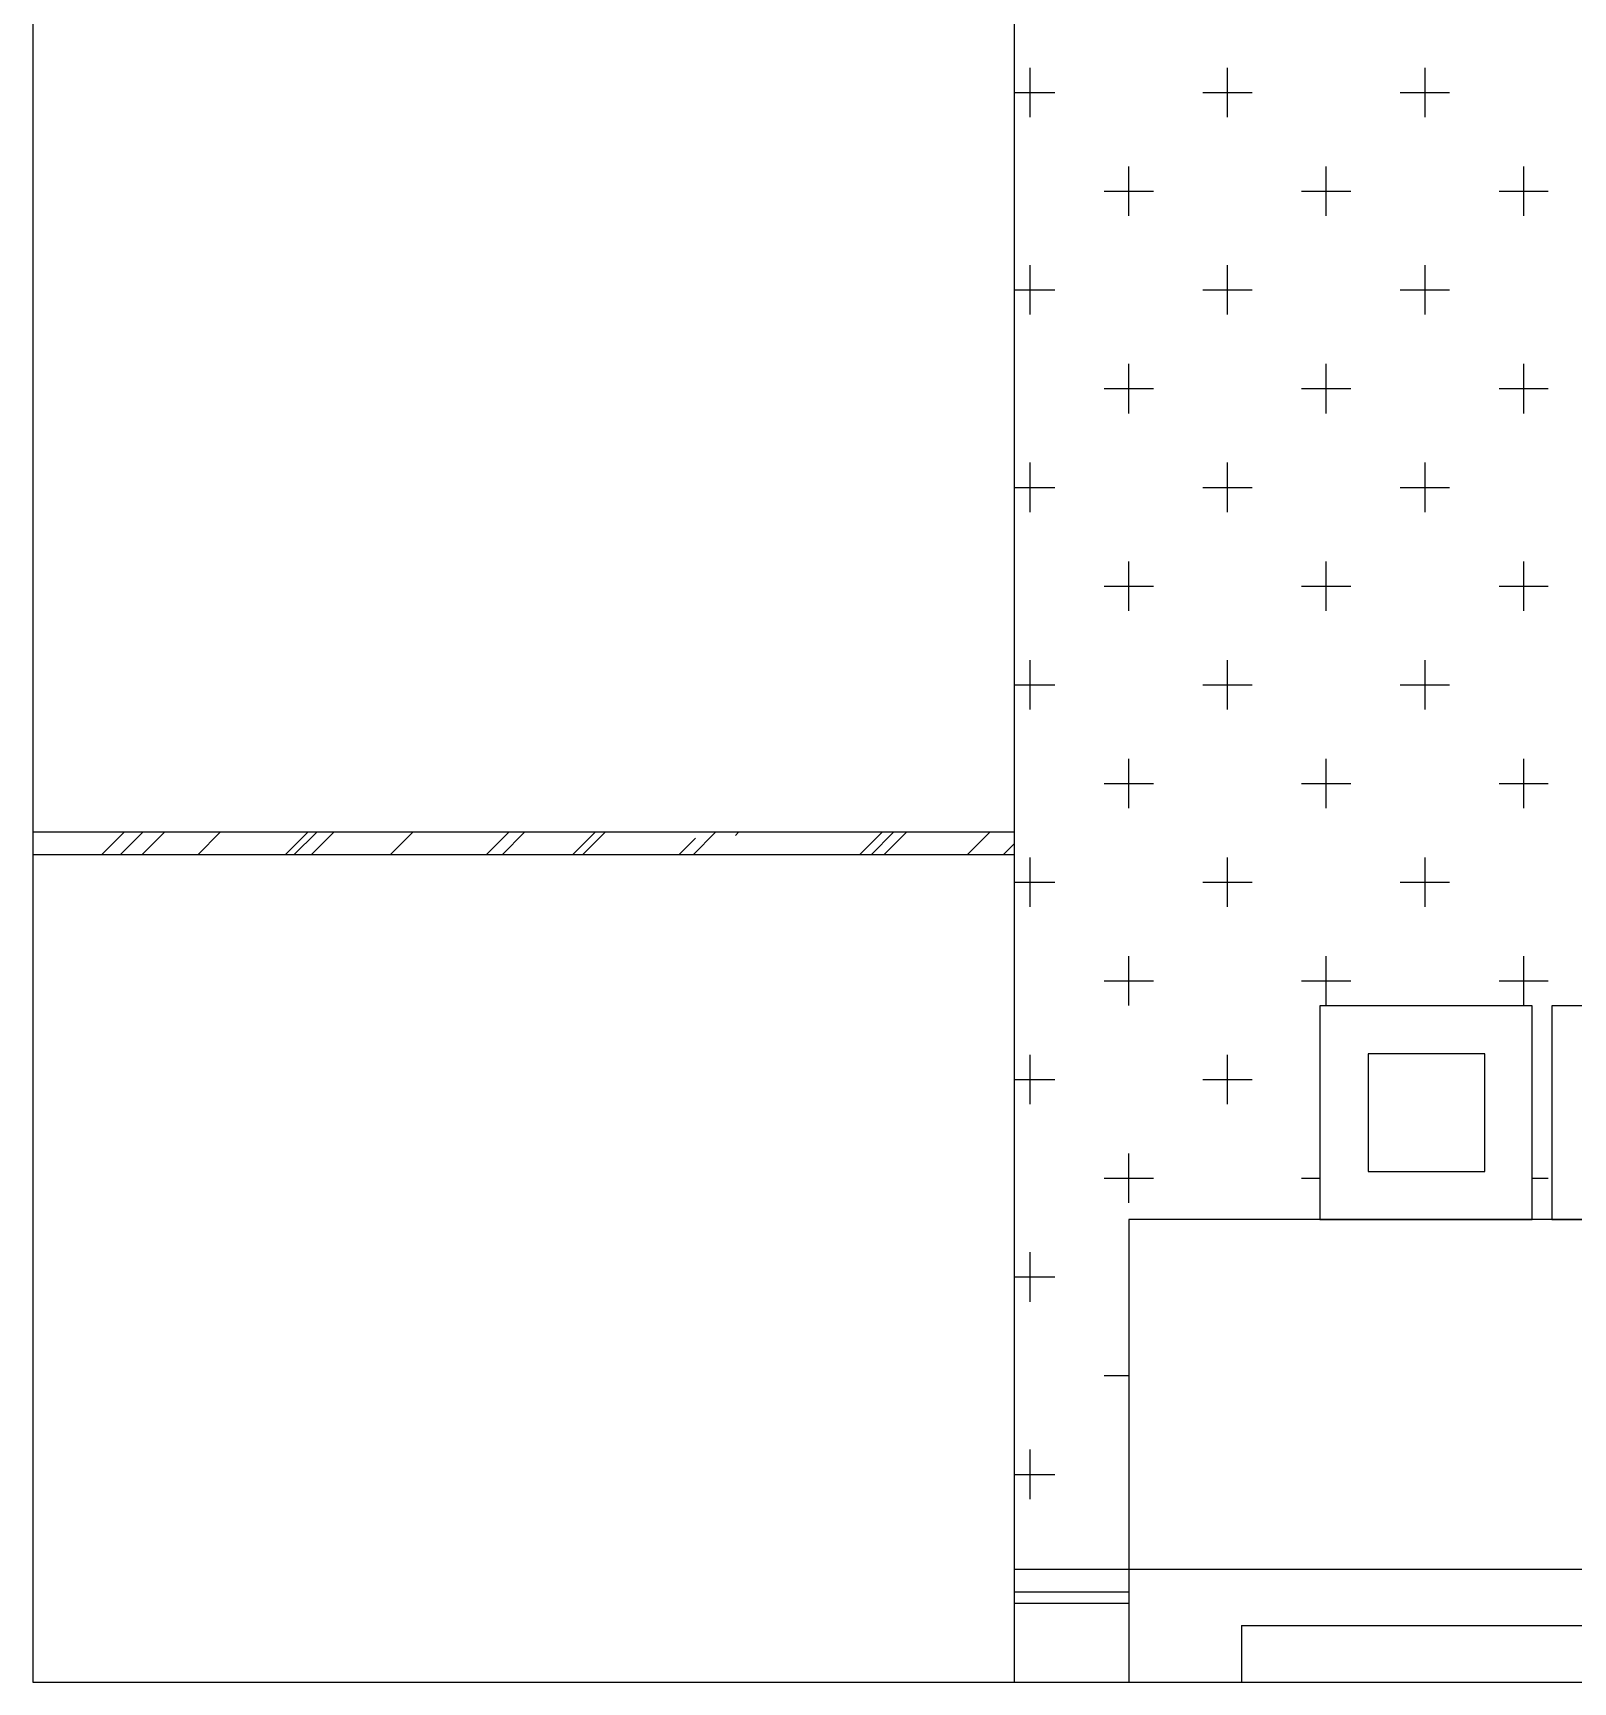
# Model space of a CAD drawing. Header units: millimetres. Extents: x 450898 to 739469, y -912654 to -458543.
# Drawn here: x 479513 to 480878, y -874484 to -873022 of the extents above; entities that cross this region are included whole.
import ezdxf

# ---------------------------------------------------------------- set-up
doc = ezdxf.new("R2010")
doc.units = ezdxf.units.MM
doc.header["$MEASUREMENT"] = 0
doc.layers.get('0').update_dxf_attribs({"linetype": 'CONTINUOUS'})
doc.layers.get('DEFPOINTS').update_dxf_attribs({"linetype": 'CONTINUOUS'})
doc.layers.add('FIXTURE', color=2, linetype='CONTINUOUS')

# ---------------------------------------------------------------- blocks, each defined once
blk = doc.blocks.new('FHFH')
for points in [[(130483.5, -6298.8), (130671.7, -6298.8), (130671.7, -6109.4), (130483.5, -6109.4)], [(130689.2, -6298.8), (130877.5, -6298.8), (130877.5, -6109.4), (130689.2, -6109.4)]]:
    blk.add_lwpolyline(points, close=True)
at = {"color": 44}
blk.add_lwpolyline([(130526.5, -6256.3), (130629.7, -6256.3), (130629.7, -6151.9), (130526.5, -6151.9)], close=True, dxfattribs=at)
at = {"layer": 'FIXTURE', "color": 4}
for p, q in [((132514.1, -6298.8), (130314.1, -6298.8)), ((130314.1, -6298.8), (130314.1, -6708.8)), ((130314.1, -6608.8), (132514.1, -6608.8)), ((130414.1, -6658.8), (132414.1, -6658.8)), ((130414.1, -6658.8), (130414.1, -6708.8)), ((130314.1, -6708.8), (130414.1, -6708.8))]:
    blk.add_line(p, q, dxfattribs=at)

msp = doc.modelspace()

# ---------------------------------------------------------------- hatches: boundary and pattern name
at = {"layer": 'DEFPOINTS'}
h = msp.add_hatch(dxfattribs=at)
h.set_pattern_fill('AR-RROOF', color=44, scale=90, angle=45, style=0)
h.paths.add_polyline_path([(482822.7, -871804.1), (482802.7, -871804.1), (482802.7, -872254.1), (482812.7, -872254.1), (482822.7, -872254.1)])
h.paths.add_polyline_path([(483682.7, -872987.4), (482812.7, -872987.4), (482812.7, -872997.4), (482812.7, -873007.4), (483682.7, -873007.4)])
h.paths.add_polyline_path([(480382.7, -872987.4), (479512.7, -872987.4), (479512.7, -873007.4), (480382.7, -873007.4)])
h.paths.add_polyline_path([(480382.7, -873730.8), (479512.7, -873730.8), (479512.7, -873750.8), (480382.7, -873750.8)])
h.paths.add_polyline_path([(483682.7, -873730.8), (482812.7, -873730.8), (482812.7, -873750.8), (483682.7, -873750.8)])

# ---------------------------------------------------------------- linework, layer by layer
for p, q in [((479512.7, -871624.1), (479512.7, -874484.1)), ((480382.7, -872254.1), (480382.7, -874484.1)), ((480382.7, -874384.1), (482812.7, -874384.1)), ((480382.7, -874404.1), (480484.2, -874404.1)), ((480382.7, -874404.1), (480484.2, -874404.1)), ((480382.7, -874414.1), (480484.2, -874414.1)), ((479512.7, -874484.1), (483682.7, -874484.1))]:
    msp.add_line(p, q, dxfattribs=at)
at = {"layer": 'DEFPOINTS', "color": 251}
for p, q in [((480396.9, -873096.9), (480396.9, -873053.1)), ((480571.9, -873096.9), (480571.9, -873053.1)), ((480746.9, -873096.9), (480746.9, -873053.1)), ((480382.7, -873075), (480418.7, -873075)), ((480550, -873075), (480593.7, -873075)), ((480725, -873075), (480768.7, -873075)), ((480484.4, -873184.4), (480484.4, -873140.6)), ((480659.4, -873184.4), (480659.4, -873140.6)), ((480834.4, -873184.4), (480834.4, -873140.6)), ((480462.5, -873162.5), (480506.2, -873162.5)), ((480637.5, -873162.5), (480681.2, -873162.5)), ((480812.5, -873162.5), (480856.2, -873162.5)), ((480396.9, -873271.9), (480396.9, -873228.1)), ((480571.9, -873271.9), (480571.9, -873228.1)), ((480746.9, -873271.9), (480746.9, -873228.1)), ((480382.7, -873250), (480418.7, -873250)), ((480550, -873250), (480593.7, -873250)), ((480725, -873250), (480768.7, -873250)), ((480484.4, -873359.4), (480484.4, -873315.6)), ((480659.4, -873359.4), (480659.4, -873315.6)), ((480834.4, -873359.4), (480834.4, -873315.6)), ((480462.5, -873337.5), (480506.2, -873337.5)), ((480637.5, -873337.5), (480681.2, -873337.5)), ((480812.5, -873337.5), (480856.2, -873337.5)), ((480396.9, -873446.9), (480396.9, -873403.1)), ((480571.9, -873446.9), (480571.9, -873403.1)), ((480746.9, -873446.9), (480746.9, -873403.1)), ((480382.7, -873425), (480418.7, -873425)), ((480550, -873425), (480593.7, -873425)), ((480725, -873425), (480768.7, -873425)), ((480484.4, -873534.4), (480484.4, -873490.6)), ((480659.4, -873534.4), (480659.4, -873490.6)), ((480834.4, -873534.4), (480834.4, -873490.6)), ((480462.5, -873512.5), (480506.2, -873512.5)), ((480637.5, -873512.5), (480681.2, -873512.5)), ((480812.5, -873512.5), (480856.2, -873512.5)), ((480396.9, -873621.9), (480396.9, -873578.1)), ((480571.9, -873621.9), (480571.9, -873578.1)), ((480746.9, -873621.9), (480746.9, -873578.1)), ((480382.7, -873600), (480418.7, -873600)), ((480550, -873600), (480593.7, -873600)), ((480725, -873600), (480768.7, -873600)), ((480484.4, -873709.4), (480484.4, -873665.6)), ((480659.4, -873709.4), (480659.4, -873665.6)), ((480834.4, -873709.4), (480834.4, -873665.6)), ((480462.5, -873687.5), (480506.2, -873687.5)), ((480637.5, -873687.5), (480681.2, -873687.5)), ((480812.5, -873687.5), (480856.2, -873687.5)), ((480396.9, -873796.9), (480396.9, -873753.1)), ((480571.9, -873796.9), (480571.9, -873753.1)), ((480746.9, -873796.9), (480746.9, -873753.1)), ((480382.7, -873775), (480418.7, -873775)), ((480550, -873775), (480593.7, -873775)), ((480725, -873775), (480768.7, -873775)), ((480484.4, -873884.4), (480484.4, -873840.6)), ((480659.4, -873884.4), (480659.4, -873840.6)), ((480834.4, -873884.4), (480834.4, -873840.6)), ((480462.5, -873862.5), (480506.2, -873862.5)), ((480637.5, -873862.5), (480681.2, -873862.5)), ((480812.5, -873862.5), (480856.2, -873862.5)), ((480396.9, -873971.9), (480396.9, -873928.1)), ((480571.9, -873971.9), (480571.9, -873928.1)), ((480382.7, -873950), (480418.7, -873950)), ((480550, -873950), (480593.7, -873950)), ((480484.4, -874059.4), (480484.4, -874015.6)), ((480462.5, -874037.5), (480506.2, -874037.5)), ((480637.5, -874037.5), (480653.6, -874037.5)), ((480841.8, -874037.5), (480856.2, -874037.5)), ((480396.9, -874146.9), (480396.9, -874103.1)), ((480382.7, -874125), (480418.7, -874125)), ((480462.5, -874212.5), (480484.2, -874212.5)), ((480396.9, -874321.9), (480396.9, -874278.1)), ((480382.7, -874300), (480418.7, -874300))]:
    msp.add_line(p, q, dxfattribs=at)
at = {"layer": 'DEFPOINTS', "color": 4}
for p, q in [((480382.7, -873730.8), (479512.7, -873730.8)), ((480382.7, -873750.8), (479512.7, -873750.8))]:
    msp.add_line(p, q, dxfattribs=at)

# ---------------------------------------------------------------- block references
at = {"color": 4}
msp.add_blockref('FHFH', (350170.1, -867775.3), dxfattribs=at)

doc.saveas('drawing.dxf')
